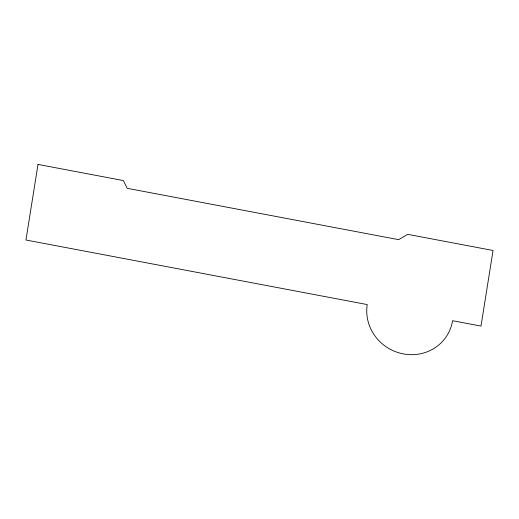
<?xml version="1.0" encoding="UTF-8"?>
<svg xmlns="http://www.w3.org/2000/svg" width="519" height="519" viewBox="0 0 519 519"><rect width="100%" height="100%" fill="white"/><g stroke="black" fill="none" stroke-linecap="round" stroke-linejoin="round"><path stroke-width="0.78" d="M38.004 164.413L25.95 240.012L367.238 304.569A43.615 41.578 28.4 0 0 403.321 353.9A43.615 41.578 28.4 0 0 452.555 320.703L480.996 326.088L493.05 250.489L407.726 234.348L398.624 239.655L127.2 188.313L123.321 180.554L38.004 164.413"/></g></svg>
